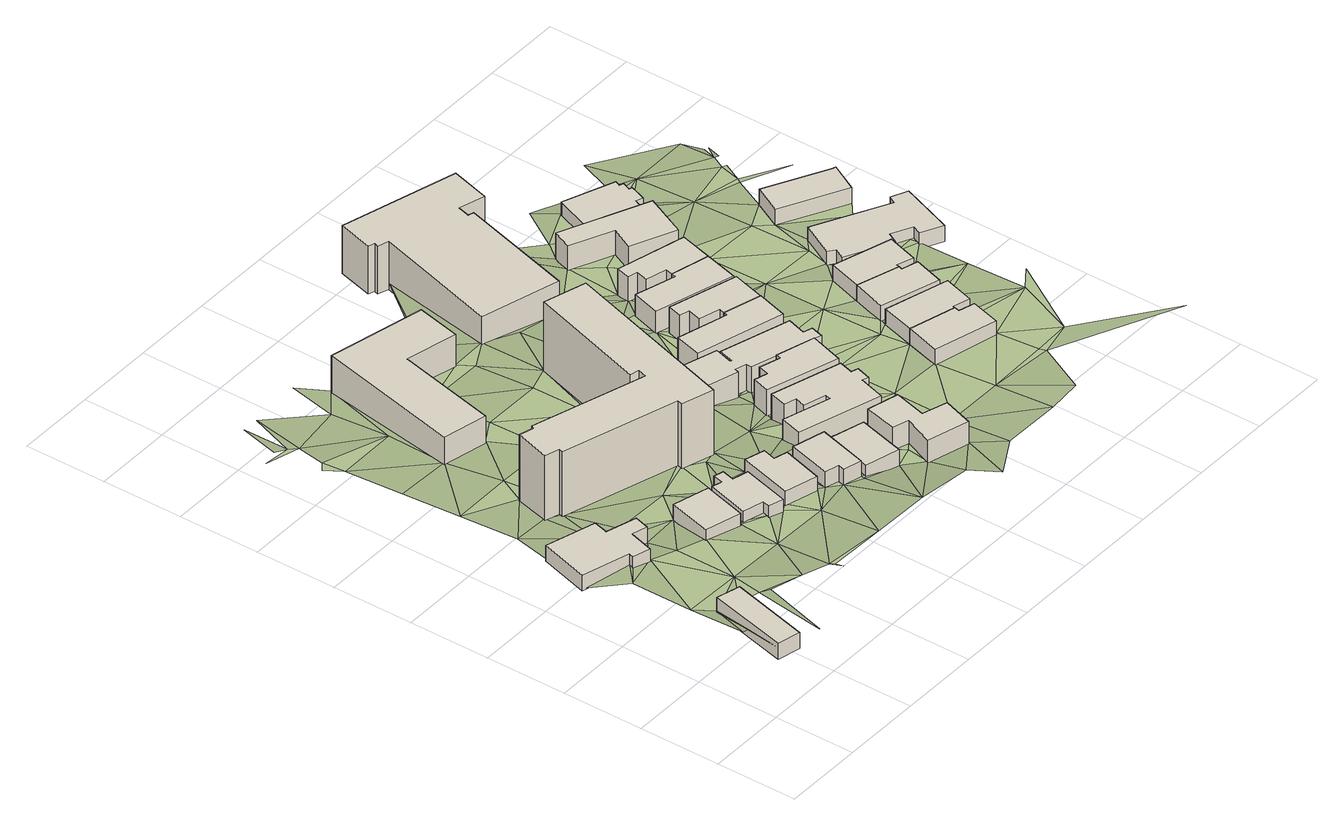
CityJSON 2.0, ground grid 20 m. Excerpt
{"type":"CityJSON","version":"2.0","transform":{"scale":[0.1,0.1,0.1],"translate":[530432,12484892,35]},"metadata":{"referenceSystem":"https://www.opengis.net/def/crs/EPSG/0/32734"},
"CityObjects":{
"building1":{"type":"Building","attributes":{"address":"15 Upper Chamberlain Street Salt River Cape Town","building":"house","building:levels":1,"building_height":4.1,"plus_code":"4FRW3F83+4Q2","ground_height":44.69,"roof_height":48.79},"geometry":[{"type":"Solid","lod":"1","boundaries":[[[[0,1,2,3]],[[1,4,5,2]],[[4,6,7,5]],[[6,0,3,7]],[[3,2,5,7]],[[6,4,1,0]]]]}]},
"building2":{"type":"Building","attributes":{"address":"19 The Avenue Salt River Cape Town","building":"house","building:levels":1,"building_height":4.1,"plus_code":"4FRW3F83+7Q2","ground_height":43.51,"roof_height":47.61},"geometry":[{"type":"Solid","lod":"1","boundaries":[[[[8,9,10,11]],[[9,12,13,10]],[[12,14,15,13]],[[14,16,17,15]],[[16,18,19,17]],[[18,20,21,19]],[[20,22,23,21]],[[22,24,25,23]],[[24,26,27,25]],[[26,8,11,27]],[[11,10,13,15,17,19,21,23,25,27]],[[26,24,22,20,18,16,14,12,9,8]]]]}]},
"building3":{"type":"Building","attributes":{"address":"10 Upper Chamberlain Street Salt River Cape Town","building":"house","building:levels":1,"building_height":4.1,"plus_code":"4FRW3F83+6V6","ground_height":43.01,"roof_height":47.11},"geometry":[{"type":"Solid","lod":"1","boundaries":[[[[28,29,30,31]],[[29,32,33,30]],[[32,34,35,33]],[[34,28,31,35]],[[31,30,33,35]],[[34,32,29,28]]]]}]},
"building4":{"type":"Building","attributes":{"address":"8 Upper Chamberlain Street Salt River Cape Town","building":"house","building:levels":1,"building_height":4.1,"plus_code":"4FRW3F83+6W2","ground_height":42.57,"roof_height":46.67},"geometry":[{"type":"Solid","lod":"1","boundaries":[[[[36,37,38,39]],[[37,40,41,38]],[[40,42,43,41]],[[42,44,45,43]],[[44,46,47,45]],[[46,48,49,47]],[[48,50,51,49]],[[50,52,53,51]],[[52,54,55,53]],[[54,36,39,55]],[[39,38,41,43,45,47,49,51,53,55]],[[54,52,50,48,46,44,42,40,37,36]]]]}]},
"building5":{"type":"Building","attributes":{"address":"6 Upper Chamberlain Street Salt River Cape Town","building":"house","building:levels":1,"building_height":4.1,"plus_code":"4FRW3F83+5WX","ground_height":42.98,"roof_height":47.08},"geometry":[{"type":"Solid","lod":"1","boundaries":[[[[56,57,58,59]],[[57,60,61,58]],[[60,62,63,61]],[[62,64,65,63]],[[64,66,67,65]],[[66,56,59,67]],[[59,58,61,63,65,67]],[[66,64,62,60,57,56]]]]}]},
"building6":{"type":"Building","attributes":{"address":"Oakwood","building":"apartments","building:levels":6,"building:flats":"40","building_height":18.1,"plus_code":"4FRW3F83+9XM","ground_height":40.97,"roof_height":59.07},"geometry":[{"type":"Solid","lod":"1","boundaries":[[[[68,69,70,71]],[[69,72,73,70]],[[72,74,75,73]],[[74,76,77,75]],[[76,78,79,77]],[[78,80,81,79]],[[80,82,83,81]],[[82,84,85,83]],[[84,86,87,85]],[[86,88,89,87]],[[88,90,91,89]],[[90,92,93,91]],[[92,94,95,93]],[[94,68,71,95]],[[71,70,73,75,77,79,81,83,85,87,89,91,93,95]],[[94,92,90,88,86,84,82,80,78,76,74,72,69,68]]]]}]},
"building7":{"type":"Building","attributes":{"address":"Rosewood","building":"apartments","building:levels":3,"building:flats":"9","building_height":9.7,"plus_code":"4FRW3F83+FR5","ground_height":38.31,"roof_height":48.01},"geometry":[{"type":"Solid","lod":"1","boundaries":[[[[96,97,98,99]],[[97,100,101,98]],[[100,102,103,101]],[[102,104,105,103]],[[104,106,107,105]],[[106,96,99,107]],[[99,98,101,103,105,107]],[[106,104,102,100,97,96]]]]}]},
"building8":{"type":"Building","attributes":{"address":"4 Upper Chamberlain Street Salt River Cape Town","building":"house","building:levels":1,"building_height":4.1,"plus_code":"4FRW3F83+5XQ","ground_height":42.98,"roof_height":47.08},"geometry":[{"type":"Solid","lod":"1","boundaries":[[[[108,109,110,111]],[[109,112,113,110]],[[112,114,115,113]],[[114,116,117,115]],[[116,118,119,117]],[[118,108,111,119]],[[111,110,113,115,117,119]],[[118,116,114,112,109,108]]]]}]},
"building9":{"type":"Building","attributes":{"address":"2 Upper Chamberlain Street Salt River Cape Town","building":"house","building:levels":1,"building_height":4.1,"plus_code":"4FRW3F84+528","ground_height":41.29,"roof_height":45.39},"geometry":[{"type":"Solid","lod":"1","boundaries":[[[[120,121,122,123]],[[121,124,125,122]],[[124,126,127,125]],[[126,120,123,127]],[[123,122,125,127]],[[126,124,121,120]]]]}]},
"building10":{"type":"Building","attributes":{"address":"36 Hares Avenue Salt River Cape Town","building":"house","building:levels":2,"building_height":6.9,"plus_code":"4FRW3F84+63G","ground_height":39.7,"roof_height":46.6},"geometry":[{"type":"Solid","lod":"1","boundaries":[[[[128,129,130,131]],[[129,132,133,130]],[[132,134,135,133]],[[134,136,137,135]],[[136,138,139,137]],[[138,140,141,139]],[[140,142,143,141]],[[142,144,145,143]],[[144,146,147,145]],[[146,148,149,147]],[[148,150,151,149]],[[150,152,153,151]],[[152,154,155,153]],[[154,128,131,155]],[[131,130,133,135,137,139,141,143,145,147,149,151,153,155]],[[154,152,150,148,146,144,142,140,138,136,134,132,129,128]]]]}]},
"building11":{"type":"Building","attributes":{"address":"42 Hares Avenue Salt River Cape Town","building":"house","building:levels":2,"building_height":6.9,"plus_code":"4FRW3F84+534","ground_height":40.01,"roof_height":46.91},"geometry":[{"type":"Solid","lod":"1","boundaries":[[[[156,157,158,159]],[[157,160,161,158]],[[160,162,163,161]],[[162,164,165,163]],[[164,166,167,165]],[[166,168,169,167]],[[168,170,171,169]],[[170,156,159,171]],[[159,158,161,163,165,167,169,171]],[[170,168,166,164,162,160,157,156]]]]}]},
"building12":{"type":"Building","attributes":{"address":"34 Hares Avenue Salt River Cape Town","building":"house","building:levels":2,"building_height":6.9,"plus_code":"4FRW3F84+738","ground_height":39.7,"roof_height":46.6},"geometry":[{"type":"Solid","lod":"1","boundaries":[[[[172,173,174,175]],[[173,176,177,174]],[[176,178,179,177]],[[178,180,181,179]],[[180,182,183,181]],[[182,184,185,183]],[[184,186,187,185]],[[186,172,175,187]],[[175,174,177,179,181,183,185,187]],[[186,184,182,180,178,176,173,172]]]]}]},
"building13":{"type":"Building","attributes":{"address":"32 Hares Avenue Salt River Cape Town","building":"house","building:levels":2,"building_height":6.9,"plus_code":"4FRW3F84+73W","ground_height":39.49,"roof_height":46.39},"geometry":[{"type":"Solid","lod":"1","boundaries":[[[[188,189,190,191]],[[189,192,193,190]],[[192,194,195,193]],[[194,196,197,195]],[[196,198,199,197]],[[198,200,201,199]],[[200,202,203,201]],[[202,204,205,203]],[[204,206,207,205]],[[206,208,209,207]],[[208,210,211,209]],[[210,212,213,211]],[[212,214,215,213]],[[214,216,217,215]],[[216,218,219,217]],[[218,188,191,219]],[[191,190,193,195,197,199,201,203,205,207,209,211,213,215,217,219]],[[218,216,214,212,210,208,206,204,202,200,198,196,194,192,189,188]]]]}]},
"building14":{"type":"Building","attributes":{"address":"30 Hares Avenue Salt River Cape Town","building":"house","building:levels":2,"building_height":6.9,"plus_code":"4FRW3F84+83Q","ground_height":39.42,"roof_height":46.32},"geometry":[{"type":"Solid","lod":"1","boundaries":[[[[220,221,222,223]],[[221,224,225,222]],[[224,226,227,225]],[[226,228,229,227]],[[228,230,231,229]],[[230,220,223,231]],[[223,222,225,227,229,231]],[[230,228,226,224,221,220]]]]}]},
"building15":{"type":"Building","attributes":{"address":"Beechwood","building":"apartments","building:levels":4,"building:flats":"48","building_height":12.5,"plus_code":"4FRW3F84+G2G","ground_height":34.25,"roof_height":46.75},"geometry":[{"type":"Solid","lod":"1","boundaries":[[[[232,233,234,235]],[[233,236,237,234]],[[236,238,239,237]],[[238,240,241,239]],[[240,242,243,241]],[[242,244,245,243]],[[244,246,247,245]],[[246,248,249,247]],[[248,250,251,249]],[[250,252,253,251]],[[252,254,255,253]],[[254,232,235,255]],[[235,234,237,239,241,243,245,247,249,251,253,255]],[[254,252,250,248,246,244,242,240,238,236,233,232]]]]}]},
"building16":{"type":"Building","attributes":{"address":"28 Hares Avenue Salt River Cape Town","building":"house","building:levels":2,"building_height":6.9,"plus_code":"4FRW3F84+947","ground_height":39.42,"roof_height":46.32},"geometry":[{"type":"Solid","lod":"1","boundaries":[[[[256,257,258,259]],[[257,260,261,258]],[[260,262,263,261]],[[262,264,265,263]],[[264,266,267,265]],[[266,268,269,267]],[[268,270,271,269]],[[270,256,259,271]],[[259,258,261,263,265,267,269,271]],[[270,268,266,264,262,260,257,256]]]]}]},
"building17":{"type":"Building","attributes":{"address":"26 Hares Avenue Salt River Cape Town","building":"house","building:levels":2,"building_height":6.9,"plus_code":"4FRW3F84+94W","ground_height":38.29,"roof_height":45.19},"geometry":[{"type":"Solid","lod":"1","boundaries":[[[[272,273,274,275]],[[273,276,277,274]],[[276,278,279,277]],[[278,280,281,279]],[[280,282,283,281]],[[282,272,275,283]],[[275,274,277,279,281,283]],[[282,280,278,276,273,272]]]]}]},
"building18":{"type":"Building","attributes":{"address":"24 Hares Avenue Salt River Cape Town","building":"house","building:levels":2,"building_height":6.9,"plus_code":"4FRW3F84+C4H","ground_height":38.25,"roof_height":45.15},"geometry":[{"type":"Solid","lod":"1","boundaries":[[[[272,284,285,275]],[[284,286,287,285]],[[286,288,289,287]],[[288,290,291,289]],[[290,292,293,291]],[[292,294,295,293]],[[294,273,274,295]],[[273,272,275,274]],[[275,285,287,289,291,293,295,274]],[[273,294,292,290,288,286,284,272]]]]}]},
"building19":{"type":"Building","attributes":{"address":"35 Hares Avenue Salt River Cape Town","building":"house","building:levels":1,"building_height":4.1,"plus_code":"4FRW3F84+664","ground_height":39.36,"roof_height":43.46},"geometry":[{"type":"Solid","lod":"1","boundaries":[[[[296,297,298,299]],[[297,300,301,298]],[[300,302,303,301]],[[302,304,305,303]],[[304,306,307,305]],[[306,296,299,307]],[[299,298,301,303,305,307]],[[306,304,302,300,297,296]]]]}]},
"building20":{"type":"Building","attributes":{"address":"33 Hares Avenue Salt River Cape Town","building":"house","building:levels":1,"building_height":4.1,"plus_code":"4FRW3F84+66Q","ground_height":39.36,"roof_height":43.46},"geometry":[{"type":"Solid","lod":"1","boundaries":[[[[297,296,299,298]],[[296,308,309,299]],[[308,310,311,309]],[[310,312,313,311]],[[312,314,315,313]],[[314,297,298,315]],[[298,299,309,311,313,315]],[[314,312,310,308,296,297]]]]}]},
"building21":{"type":"Building","attributes":{"address":"22 Hares Avenue Salt River Cape Town","building":"house","building:levels":2,"building_height":6.9,"plus_code":"4FRW3F84+F58","ground_height":37.35,"roof_height":44.25},"geometry":[{"type":"Solid","lod":"1","boundaries":[[[[316,317,318,319]],[[317,320,321,318]],[[320,322,323,321]],[[322,324,325,323]],[[324,326,327,325]],[[326,316,319,327]],[[319,318,321,323,325,327]],[[326,324,322,320,317,316]]]]}]},
"building22":{"type":"Building","attributes":{"address":"31 Hares Avenue Salt River Cape Town","building":"house","building:levels":1,"building_height":4.1,"plus_code":"4FRW3F84+776","ground_height":38.83,"roof_height":42.93},"geometry":[{"type":"Solid","lod":"1","boundaries":[[[[328,329,330,331]],[[329,332,333,330]],[[332,334,335,333]],[[334,336,337,335]],[[336,338,339,337]],[[338,328,331,339]],[[331,330,333,335,337,339]],[[338,336,334,332,329,328]]]]}]},
"building23":{"type":"Building","attributes":{"address":"29 Hares Avenue Salt River Cape Town","building":"house","building:levels":1,"building_height":4.1,"plus_code":"4FRW3F84+873","ground_height":38.83,"roof_height":42.93},"geometry":[{"type":"Solid","lod":"1","boundaries":[[[[329,328,331,330]],[[328,340,341,331]],[[340,342,343,341]],[[342,344,345,343]],[[344,346,347,345]],[[346,329,330,347]],[[330,331,341,343,345,347]],[[346,344,342,340,328,329]]]]}]},
"building24":{"type":"Building","attributes":{"address":"20 Hares Avenue Salt River Cape Town","building":"house","building:levels":1,"building_height":4.1,"plus_code":"4FRW3F84+G66","ground_height":36.17,"roof_height":40.27},"geometry":[{"type":"Solid","lod":"1","boundaries":[[[[348,349,350,351]],[[349,352,353,350]],[[352,354,355,353]],[[354,356,357,355]],[[356,358,359,357]],[[358,360,361,359]],[[360,362,363,361]],[[362,364,365,363]],[[364,366,367,365]],[[366,368,369,367]],[[368,370,371,369]],[[370,348,351,371]],[[351,350,353,355,357,359,361,363,365,367,369,371]],[[370,368,366,364,362,360,358,356,354,352,349,348]]]]}]},
"building25":{"type":"Building","attributes":{"address":"27B Hares Avenue Salt River Cape Town","building":"commercial","building:levels":1,"building_height":4.1,"plus_code":"4FRW3F84+88M","ground_height":37.29,"roof_height":41.39},"geometry":[{"type":"Solid","lod":"1","boundaries":[[[[372,373,374,375]],[[373,376,377,374]],[[376,378,379,377]],[[378,380,381,379]],[[380,382,383,381]],[[382,384,385,383]],[[384,386,387,385]],[[386,388,389,387]],[[388,390,391,389]],[[390,392,393,391]],[[392,394,395,393]],[[394,372,375,395]],[[375,374,377,379,381,383,385,387,389,391,393,395]],[[394,392,390,388,386,384,382,380,378,376,373,372]]]]}]},
"building26":{"type":"Building","attributes":{"address":"27A Hares Avenue Salt River Cape Town","building":"house","building:levels":1,"building_height":4.1,"plus_code":"4FRW3F84+98V","ground_height":37.75,"roof_height":41.85},"geometry":[{"type":"Solid","lod":"1","boundaries":[[[[396,397,398,399]],[[397,400,401,398]],[[400,402,403,401]],[[402,404,405,403]],[[404,396,399,405]],[[399,398,401,403,405]],[[404,402,400,397,396]]]]}]},
"terrain1":{"type":"TINRelief","geometry":[{"type":"CompositeSurface","lod":"1","boundaries":[[[406,407,408]],[[406,409,407]],[[410,409,406]],[[411,412,413]],[[410,406,414]],[[410,415,411]],[[406,0,414]],[[416,417,418]],[[412,411,419]],[[415,419,411]],[[415,410,414]],[[0,416,414]],[[420,26,421]],[[416,418,422]],[[422,414,416]],[[415,414,423]],[[415,20,18]],[[424,421,26]],[[20,415,423]],[[421,425,426]],[[24,427,26]],[[428,423,414]],[[429,414,422]],[[421,424,425]],[[427,24,22]],[[424,26,430]],[[26,427,430]],[[414,429,428]],[[423,32,20]],[[429,422,431]],[[424,430,432]],[[433,426,434]],[[431,435,436]],[[20,32,22]],[[32,423,428]],[[426,425,437]],[[22,32,427]],[[438,439,440]],[[434,438,433]],[[434,426,437]],[[430,427,441]],[[442,428,429]],[[443,444,445]],[[446,425,447]],[[436,448,431]],[[446,437,425]],[[427,32,441]],[[438,449,439]],[[450,444,451]],[[429,431,452]],[[442,429,453]],[[443,439,449]],[[454,444,443]],[[438,434,449]],[[453,455,442]],[[442,455,456]],[[456,441,32]],[[448,452,431]],[[453,429,457]],[[437,446,458]],[[455,453,459]],[[460,434,437]],[[441,461,430]],[[455,462,456]],[[452,457,429]],[[443,463,454]],[[463,443,449]],[[456,42,441]],[[42,456,462]],[[460,437,458]],[[42,462,464]],[[465,457,452]],[[466,449,434]],[[467,441,42]],[[457,465,468]],[[446,469,458]],[[461,441,467]],[[470,468,471]],[[452,472,465]],[[118,452,448]],[[466,463,449]],[[468,465,473]],[[469,446,474]],[[475,42,471]],[[458,476,460]],[[473,471,468]],[[467,42,475]],[[452,114,472]],[[477,118,448]],[[471,473,475]],[[463,466,478]],[[118,114,452]],[[479,460,476]],[[460,479,480]],[[475,481,467]],[[482,476,458]],[[56,472,114]],[[475,473,481]],[[483,481,473]],[[114,118,116]],[[469,482,458]],[[484,56,483]],[[114,112,56]],[[485,118,477]],[[474,486,469]],[[112,483,56]],[[108,118,485]],[[476,487,479]],[[488,489,466]],[[485,490,108]],[[112,491,483]],[[487,476,482]],[[481,483,492]],[[485,477,120]],[[479,493,480]],[[108,490,494]],[[112,495,491]],[[120,490,485]],[[496,483,491]],[[112,109,495]],[[469,497,482]],[[496,492,483]],[[109,108,494]],[[498,479,487]],[[96,488,466]],[[120,477,499]],[[109,491,495]],[[500,499,477]],[[479,498,493]],[[481,492,501]],[[487,482,497]],[[501,502,481]],[[481,502,503]],[[504,491,109]],[[505,492,496]],[[497,498,487]],[[109,494,504]],[[506,120,499]],[[496,507,505]],[[120,506,508]],[[508,121,120]],[[488,96,509]],[[481,503,94]],[[492,505,510]],[[504,494,121]],[[493,498,511]],[[492,510,512]],[[496,513,507]],[[492,514,501]],[[515,500,516]],[[499,500,515]],[[499,517,506]],[[505,507,518]],[[511,498,497]],[[514,492,512]],[[506,517,508]],[[493,511,96]],[[519,502,501]],[[121,508,504]],[[491,504,520]],[[502,519,503]],[[521,507,513]],[[514,522,501]],[[516,523,515]],[[497,94,524]],[[511,497,525]],[[525,497,524]],[[522,514,526]],[[510,138,512]],[[503,519,527]],[[514,528,529]],[[162,520,504]],[[530,531,522]],[[529,526,514]],[[94,503,527]],[[526,530,522]],[[509,96,532]],[[533,534,519]],[[534,527,519]],[[157,162,535]],[[511,532,96]],[[536,537,538]],[[515,523,539]],[[157,515,539]],[[526,529,540]],[[537,536,533]],[[541,520,162]],[[520,541,542]],[[162,157,539]],[[138,186,512]],[[543,540,529]],[[94,544,524]],[[544,511,525]],[[524,544,525]],[[545,94,527]],[[162,546,541]],[[539,546,162]],[[547,548,138]],[[548,541,546]],[[549,534,533]],[[523,550,539]],[[186,138,548]],[[533,536,549]],[[551,527,552]],[[545,553,94]],[[551,545,527]],[[94,553,544]],[[548,554,186]],[[527,224,552]],[[546,554,548]],[[551,552,555]],[[545,551,555]],[[172,186,554]],[[556,555,552]],[[555,557,545]],[[546,539,558]],[[549,230,534]],[[549,536,196]],[[539,550,559]],[[553,545,560]],[[552,224,221]],[[172,554,561]],[[221,562,552]],[[544,553,563]],[[559,558,539]],[[196,194,564]],[[560,563,553]],[[546,297,554]],[[563,565,544]],[[196,564,230]],[[557,566,545]],[[549,196,230]],[[561,554,567]],[[544,565,568]],[[550,569,559]],[[560,570,563]],[[558,297,546]],[[564,561,567]],[[565,563,286]],[[570,560,571]],[[572,563,570]],[[565,286,573]],[[564,574,230]],[[567,554,297]],[[575,566,557]],[[571,576,570]],[[565,573,568]],[[576,577,570]],[[574,220,230]],[[569,578,559]],[[567,574,564]],[[579,558,559]],[[573,286,580]],[[286,581,580]],[[297,314,567]],[[578,582,559]],[[573,317,568]],[[575,220,583]],[[582,579,559]],[[583,220,574]],[[584,567,314]],[[581,286,284]],[[584,574,567]],[[575,583,566]],[[585,573,580]],[[568,317,586]],[[580,581,585]],[[566,583,272]],[[584,587,574]],[[586,317,588]],[[314,589,584]],[[590,582,578]],[[284,591,581]],[[592,272,583]],[[583,574,346]],[[590,579,582]],[[592,284,272]],[[587,346,574]],[[593,594,595]],[[596,597,593]],[[595,596,593]],[[598,588,317]],[[284,592,591]],[[588,599,586]],[[589,314,600]],[[586,599,601]],[[583,346,602]],[[603,595,579]],[[604,592,583]],[[579,590,603]],[[578,605,590]],[[603,596,595]],[[604,583,602]],[[598,606,588]],[[607,591,592]],[[602,346,608]],[[596,603,600]],[[609,328,610]],[[328,342,340]],[[608,346,344]],[[611,602,608]],[[342,328,609]],[[612,589,600]],[[592,604,607]],[[606,598,613]],[[598,591,614]],[[615,606,613]],[[599,616,601]],[[589,612,609]],[[617,613,598]],[[618,603,590]],[[619,604,602]],[[600,603,612]],[[607,614,591]],[[613,617,620]],[[609,612,342]],[[608,344,621]],[[614,617,598]],[[621,344,342]],[[616,599,622]],[[397,604,619]],[[607,604,397]],[[623,621,342]],[[368,624,364]],[[342,612,623]],[[368,622,625]],[[364,617,614]],[[397,396,607]],[[626,627,621]],[[628,368,364]],[[622,368,628]],[[397,619,629]],[[396,614,607]],[[626,621,623]],[[614,628,364]],[[616,622,628]],[[627,626,630]],[[623,630,626]],[[631,616,628]],[[629,619,632]],[[396,633,614]],[[629,634,397]],[[635,628,614]],[[633,636,614]],[[614,636,635]],[[631,628,637]],[[638,628,635]],[[639,635,636]],[[636,633,640]],[[637,628,638]],[[638,641,642]],[[643,637,638]]]}]}
},
"vertices":[
[161,216,105],[103,232,105],[103,232,146],[161,216,146],[54,34,105],[54,34,146],[111,21,105],[111,21,146],
[43,632,93],[7,509,93],[7,509,134],[43,632,134],[124,475,93],[124,475,134],[120,463,93],[120,463,134],[164,451,93],[164,451,134],[182,512,93],[182,512,134],[220,501,93],[220,501,134],[231,538,93],[231,538,134],[156,560,93],[156,560,134],[166,596,93],[166,596,134],
[380,379,88],[409,485,88],[409,485,129],[380,379,129],[320,509,88],[320,509,129],[291,403,88],[291,403,129],
[507,456,84],[468,466,84],[468,466,125],[507,456,125],[476,497,84],[476,497,125],[452,503,84],[452,503,125],[446,478,84],[446,478,125],[421,485,84],[421,485,125],[393,382,84],[393,382,125],[444,368,84],[444,368,125],[439,350,84],[439,350,125],[476,340,84],[476,340,125],
[605,428,88],[572,437,88],[572,437,129],[605,428,129],[581,469,88],[581,469,129],[532,483,88],[532,483,129],[495,350,88],[495,350,129],[576,328,88],[576,328,129],
[584,1047,68],[494,753,68],[494,753,249],[584,1047,249],[516,747,68],[516,747,249],[510,726,68],[510,726,249],[231,811,68],[231,811,249],[227,803,68],[227,803,249],[192,813,68],[192,813,249],[166,727,68],[166,727,249],[201,716,68],[201,716,249],[198,706,68],[198,706,249],[482,620,68],[482,620,249],[479,607,68],[479,607,249],[557,583,68],[557,583,249],[689,1016,68],[689,1016,249],
[525,1321,41],[287,1375,41],[287,1375,138],[525,1321,138],[206,1020,41],[206,1020,138],[316,995,41],[316,995,138],[373,1242,41],[373,1242,138],[501,1213,41],[501,1213,138],
[674,287,88],[707,409,88],[707,409,129],[674,287,129],[627,430,88],[627,430,129],[599,324,88],[599,324,129],[633,315,88],[633,315,129],[629,299,88],[629,299,129],
[770,261,71],[801,377,71],[801,377,112],[770,261,112],[717,400,71],[717,400,112],[685,284,71],[685,284,112],
[882,392,55],[901,456,55],[901,456,124],[882,392,124],[916,451,55],[916,451,124],[927,487,55],[927,487,124],[910,492,55],[910,492,124],[920,527,55],[920,527,124],[749,578,55],[749,578,124],[736,535,55],[736,535,124],[766,526,55],[766,526,124],[759,501,55],[759,501,124],[814,485,55],[814,485,124],[811,472,55],[811,472,124],[694,507,55],[694,507,124],[678,453,55],[678,453,124],
[918,192,58],[943,267,58],[943,267,127],[918,192,127],[882,286,58],[882,286,127],[903,365,58],[903,365,127],[826,385,58],[826,385,127],[807,306,58],[807,306,127],[846,293,58],[846,293,127],[816,221,58],[816,221,127],
[956,623,55],[861,650,55],[861,650,124],[956,623,124],[858,638,55],[858,638,124],[807,653,55],[807,653,124],[799,627,55],[799,627,124],[767,636,55],[767,636,124],[754,594,55],[754,594,124],[930,540,55],[930,540,124],
[956,623,53],[973,617,53],[973,617,122],[956,623,122],[982,648,53],[982,648,122],[960,655,53],[960,655,122],[974,701,53],[974,701,122],[803,752,53],[803,752,122],[793,715,53],[793,715,122],[789,716,53],[789,716,122],[802,760,53],[802,760,122],[720,785,53],[720,785,122],[695,702,53],[695,702,122],[770,680,53],[770,680,122],[773,690,53],[773,690,122],[800,682,53],[800,682,122],[799,669,53],[799,669,122],[861,650,53],[861,650,122],
[1006,800,53],[913,826,53],[913,826,122],[1006,800,122],[911,817,53],[911,817,122],[788,851,53],[788,851,122],[769,785,53],[769,785,122],[984,725,53],[984,725,122],
[668,1635,1],[644,1549,1],[644,1549,126],[668,1635,126],[659,1544,1],[659,1544,126],[656,1533,1],[656,1533,126],[682,1525,1],[682,1525,126],[594,1215,1],[594,1215,126],[788,1161,1],[788,1161,126],[868,1444,1],[868,1444,126],[854,1448,1],[854,1448,126],[862,1477,1],[862,1477,126],[926,1459,1],[926,1459,126],[953,1555,1],[953,1555,126],
[1006,800,52],[1029,881,52],[1029,881,121],[1006,800,121],[861,929,52],[861,929,121],[851,894,52],[851,894,121],[875,887,52],[875,887,121],[866,855,52],[866,855,121],[917,840,52],[917,840,121],[913,826,52],[913,826,121],
[1060,978,41],[966,1002,41],[966,1002,110],[1060,978,110],[964,991,41],[964,991,110],[864,1020,41],[864,1020,110],[843,951,41],[843,951,110],[1038,895,41],[1038,895,110],
[1082,1058,41],[1082,1058,110],[912,1102,41],[912,1102,110],[903,1068,41],[903,1068,110],[926,1062,41],[926,1062,110],[919,1033,41],[919,1033,110],[970,1020,41],[970,1020,110],
[1247,477,52],[1133,508,52],[1133,508,93],[1247,477,93],[1109,423,52],[1109,423,93],[1263,381,52],[1263,381,93],[1283,453,52],[1283,453,93],[1244,464,52],[1244,464,93],
[1248,482,52],[1248,482,93],[1290,470,52],[1290,470,93],[1312,545,52],[1312,545,93],[1156,589,52],[1156,589,93],
[1151,1192,32],[942,1286,32],[942,1286,101],[1151,1192,101],[921,1239,32],[921,1239,101],[1023,1193,32],[1023,1193,101],[997,1137,32],[997,1137,101],[1104,1089,32],[1104,1089,101],
[1294,658,47],[1190,690,47],[1190,690,88],[1294,658,88],[1164,607,47],[1164,607,88],[1308,563,47],[1308,563,88],[1331,637,47],[1331,637,88],[1291,649,47],[1291,649,88],
[1296,665,47],[1296,665,88],[1336,652,47],[1336,652,88],[1359,727,47],[1359,727,88],[1215,771,47],[1215,771,88],
[1198,1324,20],[1075,1372,20],[1075,1372,61],[1198,1324,61],[1035,1273,20],[1035,1273,61],[1147,1229,20],[1147,1229,61],[1151,1239,20],[1151,1239,61],[1164,1234,20],[1164,1234,61],[1171,1251,20],[1171,1251,61],[1188,1245,20],[1188,1245,61],[1203,1284,20],[1203,1284,61],[1195,1287,20],[1195,1287,61],[1203,1307,20],[1203,1307,61],[1193,1311,20],[1193,1311,61],
[1304,903,31],[1261,821,31],[1261,821,72],[1304,903,72],[1277,809,31],[1277,809,72],[1264,783,31],[1264,783,72],[1373,726,31],[1373,726,72],[1387,753,31],[1387,753,72],[1437,728,31],[1437,728,72],[1427,706,31],[1427,706,72],[1480,679,31],[1480,679,72],[1529,811,31],[1529,811,72],[1490,829,31],[1490,829,72],[1480,811,31],[1480,811,72],
[1341,1058,36],[1306,990,36],[1306,990,77],[1341,1058,77],[1461,908,36],[1461,908,77],[1498,977,36],[1498,977,77],[1488,980,36],[1488,980,77],
[103,232,110],[73,127,128],[54,34,135],[61,131,128],[73,277,110],[73,427,110],[124,475,110],[7,509,100],[223,277,105],[164,451,105],[212,203,105],[162,8,131],[217,177,122],[120,463,110],[43,632,100],[73,727,88],[296,155,122],[223,427,105],[166,727,84],[192,813,79],[73,877,78],[223,577,93],[291,403,105],[373,277,100],[198,706,84],[366,137,117],[201,716,84],[73,1027,68],[206,1020,70],[379,109,117],[373,127,117],[223,877,79],[73,1177,57],[68,1233,57],[47,1217,57],[373,577,88],[380,379,100],[91,1310,45],[73,1327,45],[9,1334,45],[231,811,79],[227,803,79],[523,127,112],[223,1177,58],[48,1343,45],[83,1448,34],[523,277,96],[439,350,100],[125,1447,34],[393,382,100],[409,485,100],[476,340,96],[373,877,76],[444,368,100],[316,995,71],[482,620,84],[421,485,100],[223,1327,45],[446,478,100],[495,350,96],[287,1375,45],[479,607,84],[507,456,96],[494,753,75],[468,466,96],[476,497,96],[576,328,96],[532,483,96],[510,726,75],[523,577,84],[373,1027,71],[673,127,108],[260,1454,33],[373,1177,61],[373,1242,61],[557,583,84],[523,877,72],[581,469,96],[572,437,96],[673,277,88],[516,747,75],[523,1027,70],[401,1390,47],[338,1403,35],[685,284,88],[678,453,88],[673,577,73],[501,1213,58],[717,400,88],[673,427,88],[694,507,73],[584,1047,70],[523,1177,58],[816,221,71],[824,127,88],[695,702,68],[673,727,68],[673,877,67],[826,385,71],[736,535,73],[824,277,71],[759,501,60],[807,306,71],[523,1327,41],[749,578,60],[594,1215,58],[754,594,60],[811,472,71],[767,636,60],[918,192,72],[864,62,88],[846,293,71],[766,526,60],[720,785,68],[882,392,71],[814,485,71],[770,680,58],[974,127,72],[673,1027,68],[673,1177,55],[799,669,58],[788,851,57],[799,627,60],[807,653,58],[800,682,58],[773,690,58],[682,1525,21],[802,760,58],[769,785,58],[882,286,71],[803,752,58],[789,716,58],[793,715,58],[974,277,58],[861,650,60],[916,451,58],[901,456,58],[858,638,60],[788,1161,45],[843,951,57],[974,427,58],[910,492,58],[927,487,58],[974,727,53],[1124,127,69],[824,877,57],[866,855,57],[824,1027,57],[974,577,55],[851,894,57],[875,887,57],[861,929,57],[1109,423,56],[1124,277,56],[864,1020,57],[973,617,55],[917,840,53],[903,1068,49],[982,648,55],[824,1177,45],[1038,895,53],[1124,577,52],[868,1444,19],[1206,131,74],[919,1033,49],[964,991,49],[926,1062,49],[921,1239,41],[1124,727,48],[1029,881,53],[966,1002,49],[970,1020,49],[1278,261,61],[1263,381,61],[974,1177,41],[997,1137,41],[1274,277,61],[1124,877,45],[1164,607,52],[1023,1193,41],[974,1327,32],[1190,690,48],[1035,1273,32],[1308,563,54],[1365,281,61],[1104,1089,41],[1124,1027,41],[1247,477,61],[1244,464,61],[1283,453,61],[1290,470,61],[1248,482,61],[1151,1192,37],[1075,1372,29],[1312,545,54],[1047,1433,20],[1261,821,40],[1424,427,61],[1274,877,40],[1551,104,85],[1147,1229,37],[1274,1027,36],[1264,783,47],[1331,637,54],[1291,649,54],[1277,809,40],[1424,577,54],[1164,1234,37],[1274,1177,29],[1151,1239,37],[1213,1357,20],[1188,1245,37],[1475,463,61],[1304,903,40],[1171,1251,29],[1373,726,47],[1198,1324,29],[1427,706,47],[1195,1287,29],[1193,1311,29],[1424,727,47],[1387,753,47],[1274,1327,20],[1424,877,40],[1437,728,47],[1256,1449,10],[1480,811,40],[1385,1142,29],[1461,908,40],[1405,1204,29],[1392,1153,29],[1424,1327,20],[1421,1236,29],[1415,1199,29],[1492,1085,36],[1430,1231,29],[1450,1272,20],[1440,1276,20]
]}
